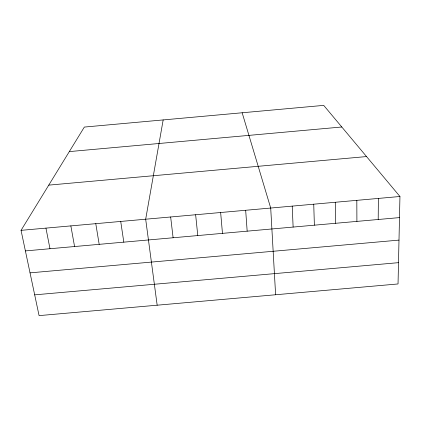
<?xml version="1.0" encoding="UTF-8"?>
<svg xmlns="http://www.w3.org/2000/svg" width="421" height="421" viewBox="0 0 421 421"><rect width="100%" height="100%" fill="white"/><g stroke="black" fill="none" stroke-linecap="round" stroke-linejoin="round"><path stroke-width="0.63" d="M378.195 219.494L378.379 198.423M399.95 196.496L398.034 283.954L39.074 315.618L21.05 230.345L84.342 127.068L323.712 105.382L399.95 196.496L21.05 230.345M163.169 119.927L145.677 219.215L157.165 305.199M69.312 151.597L341.794 126.995M48.762 185.129L366.538 156.565M25.397 250.916L399.487 217.599M30.038 272.861L398.992 240.107M34.685 294.853L398.498 262.662M242.159 112.77L270.708 208.042L275.613 294.753M45.942 228.124L49.978 248.727M70.854 225.898L74.57 246.532M95.778 223.672L99.182 244.343M120.722 221.441L123.806 242.149M170.652 216.983L173.105 237.76M195.639 214.752L197.781 235.56M220.646 212.516L222.467 233.36M245.669 210.279L247.169 231.161M292.216 206.122L293.127 227.072M313.74 204.201L314.376 225.177M335.274 202.275L335.637 223.283M356.824 200.349L356.908 221.388"/></g></svg>
